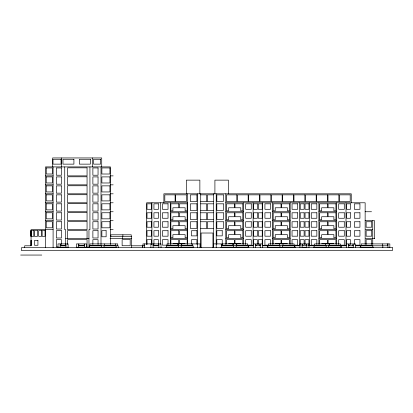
<?xml version="1.0" encoding="UTF-8"?>
<svg xmlns="http://www.w3.org/2000/svg" width="413" height="413" viewBox="0 0 413 413"><rect width="100%" height="100%" fill="white"/><g stroke="black" fill="none" stroke-linecap="round" stroke-linejoin="round"><path stroke-width="0.62" d="M45.497 175.876L53.096 175.876M110.116 175.876L113.157 175.876M45.497 184.843L53.096 184.843M110.116 184.843L113.157 184.843M45.497 193.811L53.096 193.811M110.116 193.811L113.157 193.811M200.713 194.853L206.706 194.853L206.706 201.647L200.713 201.647M213.325 194.853L207.331 194.853L207.331 201.647L213.325 201.647M45.497 202.778L53.096 202.778M110.116 202.778L113.157 202.778M187.641 202.778L146.61 202.778L146.61 244.548M225.787 202.778L365.144 202.778L365.144 244.408M200.713 203.821L206.706 203.821L206.706 210.615L200.713 210.615M213.325 203.821L207.331 203.821L207.331 210.615L213.325 210.615M45.497 211.745L53.096 211.745M110.116 211.745L113.157 211.745M170.316 211.745L187.641 211.745M225.787 211.745L243.567 211.745M272.544 211.745L290.174 211.745M318.893 211.745L336.678 211.745M365.144 211.745L371.53 211.745M200.713 212.783L206.706 212.783L206.706 219.582L200.713 219.582M213.325 212.783L207.331 212.783L207.331 219.582L213.325 219.582M45.497 220.707L53.096 220.707M110.116 220.707L113.157 220.707M170.316 220.707L187.641 220.707M225.787 220.707L243.567 220.707M272.544 220.707L290.174 220.707M318.893 220.707L336.678 220.707M365.138 220.707L374.57 220.707L374.57 238.642M200.713 221.75L206.706 221.75L206.706 228.549L200.713 228.549M213.325 221.75L207.331 221.75L207.331 228.549L213.325 228.549M53.096 229.674L31.063 229.674L31.063 245.689M110.116 229.674L113.157 229.674M170.316 229.674L187.641 229.674M225.787 229.674L243.567 229.674M272.544 229.674L290.174 229.674M318.893 229.674L336.678 229.674M365.603 229.674L372.743 229.674M110.421 236.324L131.695 236.324L131.695 247.609M65.703 238.642L88.955 238.642M110.023 238.642L131.695 238.642M170.316 238.642L187.641 238.642M225.787 238.642L243.567 238.642M272.544 238.642L290.174 238.642M318.893 238.642L336.678 238.642M365.603 238.642L374.72 238.642M172.902 243.634L178.721 243.634L178.721 239.685L170.874 239.685L170.874 244.135M185.132 243.634L179.34 243.634L179.34 239.685L187.166 239.685L187.166 244.135M228.554 243.634L234.367 243.634L234.367 239.685L226.52 239.685L226.52 244.135M240.784 243.634L234.987 243.634L234.987 239.685L242.813 239.685L242.813 244.135M275.228 243.634L281.041 243.634L281.041 239.685L273.194 239.685L273.194 244.135M287.453 243.634L281.661 243.634L281.661 239.685L289.487 239.685L289.487 244.135M321.66 243.634L327.473 243.634L327.473 239.685L319.626 239.685L319.626 244.135M333.89 243.634L328.098 243.634L328.098 239.685L335.924 239.685L335.924 244.135M221.027 244.852L222.23 244.852L222.23 239.685L216.82 239.685L216.82 244.279M166.795 245.157L162.454 245.157L162.454 239.685L168.034 239.685L168.034 244.548M247.557 245.157L251.274 245.157L251.274 239.685L245.694 239.685L245.694 244.548M255.203 245.157L256.313 245.157M259.457 245.157L260.562 245.157M268.636 245.157L264.919 245.157L264.919 239.685L270.5 239.685L270.5 244.548M293.906 245.157L297.623 245.157L297.623 239.685L292.043 239.685L292.043 244.548M301.908 245.157L303.018 245.157M306.162 245.157L307.267 245.157M314.985 245.157L311.268 245.157L311.268 239.685L316.848 239.685L316.848 244.548M339.94 245.157L344.282 245.157L344.282 239.685L338.701 239.685L338.701 244.548M348.267 245.157L349.372 245.157M355.608 245.157L359.945 245.157L359.945 239.685L354.364 239.685L354.364 244.548M253.587 245.327L248.771 245.327L248.771 245.787M262.209 245.327L267.072 245.327L267.072 245.787M300.158 245.327L295.347 245.327L295.347 245.787M308.785 245.327L313.643 245.327L313.643 245.787M346.615 245.327L341.799 245.327L341.799 245.787M355.237 245.327L360.1 245.327L360.1 245.787M361.241 245.327L372.34 245.327L372.34 245.787M60.37 245.399L65.719 245.399M78.868 245.399L84.216 245.399M89.915 245.399L101.015 245.399M104.504 245.399L115.604 245.399M153.295 245.399L158.644 245.399M167.017 245.399L178.117 245.399M178.576 245.399L181.142 245.399L181.142 247.222M181.606 245.399L192.706 245.399M222.029 245.399L233.128 245.399M236.618 245.399L247.717 245.399M255.528 245.399L260.242 245.399M268.383 245.399L279.482 245.399M282.972 245.399L294.071 245.399M302.104 245.399L306.813 245.399M314.587 245.399L325.681 245.399M329.176 245.399L340.276 245.399M348.557 245.399L353.27 245.399M279.947 245.704L267.923 245.704L267.923 247.609M31.228 245.787L24.692 245.787L24.692 247.609M60.138 245.787L65.951 245.787M78.635 245.787L84.443 245.787M101.479 245.787L89.451 245.787L89.451 247.609L89.43 247.222M104.04 245.787L118.195 245.787L118.195 247.609M131.67 245.787L144.633 245.787M153.063 245.787L158.871 245.787M178.576 245.787L166.553 245.787L166.553 247.609L166.527 247.222M181.142 245.787L193.165 245.787L193.165 247.609M221.564 245.787L233.593 245.787M236.153 245.787L248.182 245.787L248.156 247.609L248.208 247.222M253.587 245.787L248.311 245.787L248.311 247.609M262.209 245.787L267.536 245.787L267.536 247.609M282.513 245.787L294.536 245.787L294.536 247.609M300.158 245.787L294.882 245.787L294.882 247.609M308.785 245.787L326.146 245.787M328.712 245.787L340.735 245.787L340.735 247.609M346.615 245.787L341.334 245.787L341.334 247.609M355.237 245.787L360.559 245.787L360.559 247.609M387.977 245.787L360.776 245.787L360.776 247.609M142.356 246.85L142.96 246.85M58.052 246.959L56.333 246.959L56.333 239.664L61.496 239.664L61.496 244.527M57.996 247.222L68.093 247.222M76.488 247.222L116.652 247.222L116.652 247.609M302.104 247.222L306.813 247.222M341.334 247.222L313.513 247.222L313.513 247.609M348.557 247.222L353.27 247.222M20.65 255.053L41.775 255.053M389.836 247.609L389.836 243.902L361.241 243.902L361.241 245.787M387.977 243.902L387.977 247.609M387.368 243.902L387.368 245.787M382.83 245.787L382.83 247.609M382.371 243.902L382.371 245.787M373.383 247.609L373.383 247.222L360.167 247.222L360.167 247.609M372.805 245.787L372.805 247.609M372.743 220.707L372.743 244.434M371.721 244.548L371.721 239.685L366.14 239.685L366.14 244.548M355.412 247.609L355.412 243.902L353.27 243.902L353.27 247.609M352.805 245.787L352.805 243.902L349.021 243.902L349.021 245.787M351.251 202.778L351.251 193.811L163.868 193.811L163.868 202.778M350.482 244.548L350.482 239.685L346.605 239.685L346.605 245.157M348.557 247.609L348.557 243.902L346.414 243.902L346.414 247.609M345.996 202.778L345.996 245.689M340.276 245.787L340.276 243.902L314.587 243.902L314.587 245.787M336.678 202.778L336.678 244.408M329.326 243.902L329.326 245.787M329.176 243.902L329.176 245.787M328.712 247.222L328.712 245.399L326.146 245.399L326.146 247.222M325.681 243.902L325.681 245.787M318.893 202.778L318.893 244.408M314.123 245.787L314.107 247.609M309.322 202.778L309.322 245.689M308.96 247.609L308.96 243.902L306.813 243.902L306.813 247.609M308.929 245.157L308.929 239.685L305.052 239.685L305.052 244.548M306.353 245.787L306.353 243.902L302.569 243.902L302.569 245.787M304.123 244.548L304.123 239.685L300.251 239.685L300.251 244.548M302.104 247.609L302.104 243.902L299.962 243.902L299.962 247.609M299.595 202.778L299.595 245.689M295.119 247.609L295.119 247.222L267.314 247.222L267.314 247.609M294.071 245.787L294.071 243.902L268.383 243.902L268.383 245.704M290.174 202.778L290.174 244.408M282.972 243.902L282.972 245.787M282.513 247.222L282.513 245.399L279.947 245.399L279.947 247.222M279.482 243.902L279.482 245.704M272.544 202.778L272.544 244.408M262.673 202.778L262.673 245.689M262.384 247.609L262.384 243.902L260.242 243.902L260.242 247.609M262.224 245.157L262.224 239.685L258.347 239.685L258.347 244.548M259.777 245.787L259.777 243.902L255.993 243.902L255.993 245.787M257.418 244.548L257.418 239.685L253.546 239.685L253.546 245.157M255.528 247.609L255.528 243.902L253.386 243.902L253.386 247.609M253.097 202.778L253.097 245.689M248.791 247.609L248.791 247.222L220.981 247.222L220.981 247.609M247.717 245.787L247.717 243.902L222.029 243.902L222.029 245.787M243.567 202.778L243.567 244.408M236.773 243.902L236.773 245.787M236.618 243.902L236.618 245.787M236.153 247.222L236.153 245.399L233.593 245.399L233.593 247.222M233.128 243.902L233.128 245.787M232.973 243.902L232.973 245.787M228.435 193.811L228.435 180.135L214.91 180.135L214.91 193.811M225.787 193.811L225.787 244.408M221.564 247.609L221.533 243.902L213.686 243.902L213.686 247.609M216.211 193.811L216.211 247.609M213.325 193.811L213.325 247.609M212.948 247.609L212.948 233.02L201.09 233.02L201.09 247.609M200.713 193.811L200.713 247.609M200.047 247.609L200.047 243.902L167.017 243.902L167.017 245.787M199.866 193.811L199.866 180.135L186.34 180.135L186.34 193.811M197.522 193.811L197.522 247.609M196.908 244.279L196.908 239.685L191.487 239.685L191.487 244.279M193.754 247.609L193.754 247.222L165.943 247.222L165.943 247.609M192.706 243.902L192.706 245.787M187.641 193.811L187.641 244.408M181.761 243.902L181.761 245.787M181.606 243.902L181.606 245.787M178.576 243.902L178.576 247.222M178.117 243.902L178.117 245.787M177.962 243.902L177.962 245.787M170.316 202.778L170.316 244.408M161.018 247.609L161.018 243.902L158.871 243.902L158.871 247.609M160.44 202.778L160.44 244.408M158.644 245.787L158.644 243.902L153.295 243.902L153.295 245.787M158.432 245.157L158.432 239.685L153.935 239.685L153.935 244.548M153.063 247.609L153.063 243.902L142.96 243.902L142.96 245.787M151.927 202.778L151.927 244.548M151.519 244.548L151.519 239.685L147.023 239.685L147.023 244.548M150.915 243.902L150.915 247.609M144.633 243.902L144.633 247.609M142.356 245.787L142.356 247.609M131.236 236.324L131.236 234.806L110.885 234.806L110.885 236.324M122.888 234.806L122.888 236.324M122.429 236.324L122.429 238.642M117.731 245.787L117.731 243.902L89.915 243.902L89.915 245.787M116.068 245.787L116.068 247.609M115.604 243.902L115.604 245.787M110.421 244.553L110.421 166.909L45.497 166.909L45.497 247.609M104.504 243.902L104.504 245.787M104.04 247.222L104.04 245.399L101.479 245.399L101.479 247.222M101.722 166.909L101.722 157.947L52.632 157.947L52.632 166.909M100.999 166.909L101.015 245.787M98.046 244.527L98.046 239.664L92.879 239.664L92.879 244.527M92.44 157.947L92.44 166.909M89.931 166.909L89.931 229.674L88.955 229.674L88.955 247.609M88.847 247.222L88.847 247.609M87.055 238.642L87.055 230.588L67.603 230.588L67.603 238.642M87.055 247.609L87.055 239.555L67.603 239.555L67.603 244.511M86.591 247.609L86.591 243.902L84.443 243.902L84.443 247.609M84.216 245.787L84.216 243.902L78.868 243.902L78.868 245.787M78.635 247.609L78.635 243.902L76.488 243.902L76.488 247.609M68.093 247.609L68.093 243.902L65.951 243.902L65.951 247.609M65.719 245.787L65.719 243.902L60.37 243.902L60.37 245.787M65.703 245.689L65.703 229.674L64.733 229.674L64.733 166.909M61.439 157.947L61.439 166.909M60.138 247.609L60.138 243.902L57.996 243.902L57.996 247.609M53.096 166.909L53.096 247.609M31.135 230.537L31.135 236.313M61.062 159.273L53.009 159.273L53.009 164.137L61.062 164.137L61.062 159.273M73.917 159.273L62.972 159.273L62.972 164.137L73.917 164.137L73.917 159.273M90.339 159.273L79.394 159.273L79.394 164.137L90.339 164.137L90.339 159.273M100.576 159.273L93.586 159.273L93.586 164.137L100.576 164.137L100.576 159.273M87.055 167.823L67.603 167.823L67.603 175.876L87.055 175.876L87.055 167.823M46.628 167.931L46.256 167.931L46.256 174.007L52.337 174.012L52.337 167.936L46.628 167.931M61.496 167.931L56.333 167.931L56.333 175.226L61.496 175.226L61.496 167.931M98.046 167.931L92.879 167.931L92.879 175.226L98.046 175.226L98.046 167.931M109.925 167.931L101.866 167.931L101.866 174.012L109.925 174.012L109.925 167.931M87.055 176.79L67.603 176.79L67.603 184.843L87.055 184.843L87.055 176.79M46.628 176.898L46.256 176.898L46.256 182.974L52.337 182.98L52.337 176.903L46.628 176.898M61.496 176.898L56.333 176.898L56.333 184.193L61.496 184.193L61.496 176.898M98.046 176.898L92.879 176.898L92.879 184.193L98.046 184.193L98.046 176.898M109.925 176.898L101.866 176.898L101.866 182.98L109.925 182.98L109.925 176.898M87.055 185.757L67.603 185.757L67.603 193.811L87.055 193.811L87.055 185.757M46.628 185.865L46.256 185.865L46.256 191.942L52.337 191.947L52.337 185.865L46.628 185.865M61.496 185.865L56.333 185.865L56.333 193.16L61.496 193.16L61.496 185.865M98.046 185.865L92.879 185.865L92.879 193.16L98.046 193.16L98.046 185.865M109.925 185.865L101.866 185.865L101.866 191.947L109.925 191.947L109.925 185.865M87.055 194.724L67.603 194.724L67.603 202.778L87.055 202.778L87.055 194.724M46.628 194.828L46.256 194.828L46.256 200.909L52.337 200.914L52.337 194.833L46.628 194.828M61.496 194.833L56.333 194.833L56.333 202.127L61.496 202.127L61.496 194.833M98.046 194.833L92.879 194.833L92.879 202.127L98.046 202.127L98.046 194.833M109.925 194.833L101.866 194.833L101.866 200.909L109.925 200.909L109.925 194.833M175.112 194.853L164.818 194.853L164.818 201.539L175.112 201.539L175.112 194.853M186.464 194.853L175.597 194.853L175.597 201.539L186.464 201.539L186.464 194.853M196.908 194.853L190.383 194.853L190.383 201.539L196.908 201.539L196.908 194.853M223.34 194.853L216.82 194.853L216.82 201.539L223.34 201.539L223.34 194.853M236.814 194.853L226.52 194.853L226.52 201.539L236.814 201.539L236.814 194.853M248.167 194.853L237.299 194.853L237.299 201.539L248.167 201.539L248.167 194.853M259.503 194.853L248.636 194.853L248.636 201.539L259.503 201.539L259.503 194.853M270.84 194.853L259.973 194.853L259.973 201.539L270.84 201.539L270.84 194.853M282.177 194.853L271.31 194.853L271.31 201.539L282.177 201.539L282.177 194.853M293.514 194.853L282.647 194.853L282.647 201.539L293.514 201.539L293.514 194.853M304.851 194.853L293.984 194.853L293.984 201.539L304.851 201.539L304.851 194.853M316.188 194.853L305.321 194.853L305.321 201.539L316.188 201.539L316.188 194.853M327.524 194.853L316.657 194.853L316.657 201.539L327.524 201.539L327.524 194.853M338.861 194.853L327.994 194.853L327.994 201.539L338.861 201.539L338.861 194.853M350.198 194.853L339.331 194.853L339.331 201.539L350.198 201.539L350.198 194.853M87.055 203.686L67.603 203.686L67.603 211.745L87.055 211.745L87.055 203.686M46.628 203.795L46.256 203.795L46.256 209.876L52.337 209.881L52.337 203.8L46.628 203.795M61.496 203.8L56.333 203.8L56.333 211.095L61.496 211.095L61.496 203.8M98.046 203.8L92.879 203.8L92.879 211.095L98.046 211.095L98.046 203.8M109.925 203.8L101.866 203.8L101.866 209.876L109.925 209.876L109.925 203.8M151.519 203.821L147.023 203.821L147.023 209.288L151.519 209.288L151.519 203.821M158.432 203.821L153.935 203.821L153.935 209.288L158.432 209.288L158.432 203.821M168.034 203.821L162.454 203.821L162.454 209.288L168.034 209.288L168.034 203.821M178.721 203.821L170.874 203.821L170.874 210.811L172.902 210.811L172.902 207.77L178.721 207.77L178.721 203.821M187.166 203.821L179.34 203.821L179.34 207.77L185.132 207.77L185.132 210.811L187.166 210.811L187.166 203.821M196.908 203.821L190.383 203.821L190.383 210.506L196.908 210.506L196.908 203.821M223.34 203.821L216.82 203.821L216.82 210.506L223.34 210.506L223.34 203.821M234.367 203.821L226.52 203.821L226.52 210.811L228.554 210.811L228.554 207.77L234.367 207.77L234.367 203.821M242.813 203.821L234.987 203.821L234.987 207.77L240.784 207.77L240.784 210.811L242.813 210.811L242.813 203.821M251.274 203.821L245.694 203.821L245.694 209.288L251.274 209.288L251.274 203.821M257.418 203.821L253.546 203.821L253.546 209.288L257.418 209.288L257.418 203.821M262.224 203.821L258.347 203.821L258.347 209.288L262.224 209.288L262.224 203.821M270.5 203.821L264.919 203.821L264.919 209.288L270.5 209.288L270.5 203.821M281.041 203.821L273.194 203.821L273.194 210.811L275.228 210.811L275.228 207.77L281.041 207.77L281.041 203.821M289.487 203.821L281.661 203.821L281.661 207.77L287.453 207.77L287.453 210.811L289.487 210.811L289.487 203.821M297.623 203.821L292.043 203.821L292.043 209.288L297.623 209.288L297.623 203.821M304.123 203.821L300.251 203.821L300.251 209.288L304.123 209.288L304.123 203.821M308.929 203.821L305.052 203.821L305.052 209.288L308.929 209.288L308.929 203.821M316.848 203.821L311.268 203.821L311.268 209.288L316.848 209.288L316.848 203.821M327.473 203.821L319.626 203.821L319.626 210.811L321.66 210.811L321.66 207.77L327.473 207.77L327.473 203.821M335.924 203.821L328.098 203.821L328.098 207.77L333.89 207.77L333.89 210.811L335.924 210.811L335.924 203.821M344.282 203.821L338.701 203.821L338.701 209.288L344.282 209.288L344.282 203.821M350.482 203.821L346.605 203.821L346.605 209.288L350.482 209.288L350.482 203.821M359.945 203.821L354.364 203.821L354.364 209.288L359.945 209.288L359.945 203.821M87.055 212.654L67.603 212.654L67.603 220.707L87.055 220.707L87.055 212.654M46.628 212.762L46.256 212.762L46.256 218.844L52.337 218.844L52.337 212.767L46.628 212.762M61.496 212.762L56.333 212.762L56.333 220.057L61.496 220.057L61.496 212.762M98.046 212.762L92.879 212.762L92.879 220.057L98.046 220.057L98.046 212.762M109.925 212.762L101.866 212.762L101.866 218.844L109.925 218.844L109.925 212.762M151.519 212.783L147.023 212.783L147.023 218.255L151.519 218.255L151.519 212.783M158.432 212.783L153.935 212.783L153.935 218.255L158.432 218.255L158.432 212.783M168.034 212.783L162.454 212.783L162.454 218.255L168.034 218.255L168.034 212.783M178.721 212.783L170.874 212.783L170.874 219.778L172.902 219.778L172.902 216.737L178.721 216.737L178.721 212.783M187.166 212.783L179.34 212.783L179.34 216.737L185.132 216.737L185.132 219.778L187.166 219.778L187.166 212.783M196.908 212.783L190.383 212.783L190.383 219.473L196.908 219.473L196.908 212.783M223.34 212.783L216.82 212.783L216.82 219.473L223.34 219.473L223.34 212.783M234.367 212.783L226.52 212.783L226.52 219.778L228.554 219.778L228.554 216.737L234.367 216.737L234.367 212.783M242.813 212.783L234.987 212.783L234.987 216.737L240.784 216.737L240.784 219.778L242.813 219.778L242.813 212.783M251.274 212.783L245.694 212.783L245.694 218.255L251.274 218.255L251.274 212.783M257.418 212.783L253.546 212.783L253.546 218.255L257.418 218.255L257.418 212.783M262.224 212.783L258.347 212.783L258.347 218.255L262.224 218.255L262.224 212.783M270.5 212.783L264.919 212.783L264.919 218.255L270.5 218.255L270.5 212.783M281.041 212.783L273.194 212.783L273.194 219.778L275.228 219.778L275.228 216.737L281.041 216.737L281.041 212.783M289.487 212.783L281.661 212.783L281.661 216.737L287.453 216.737L287.453 219.778L289.487 219.778L289.487 212.783M297.623 212.783L292.043 212.783L292.043 218.255L297.623 218.255L297.623 212.783M304.123 212.783L300.251 212.783L300.251 218.255L304.123 218.255L304.123 212.783M308.929 212.783L305.052 212.783L305.052 218.255L308.929 218.255L308.929 212.783M316.848 212.783L311.268 212.783L311.268 218.255L316.848 218.255L316.848 212.783M327.473 212.783L319.626 212.783L319.626 219.778L321.66 219.778L321.66 216.737L327.473 216.737L327.473 212.783M335.924 212.783L328.098 212.783L328.098 216.737L333.89 216.737L333.89 219.778L335.924 219.778L335.924 212.783M344.282 212.783L338.701 212.783L338.701 218.255L344.282 218.255L344.282 212.783M350.482 212.783L346.605 212.783L346.605 218.255L350.482 218.255L350.482 212.783M359.945 212.783L354.364 212.783L354.364 218.255L359.945 218.255L359.945 212.783M87.055 221.621L67.603 221.621L67.603 229.674L87.055 229.674L87.055 221.621M46.628 221.729L46.256 221.729L46.256 227.806L52.337 227.811L52.337 221.735L46.628 221.729M61.496 221.729L56.333 221.729L56.333 229.024L61.496 229.024L61.496 221.729M98.046 221.729L92.879 221.729L92.879 229.024L98.046 229.024L98.046 221.729M109.925 221.729L101.866 221.729L101.866 227.811L109.925 227.811L109.925 221.729M151.519 221.75L147.023 221.75L147.023 227.222L151.519 227.222L151.519 221.75M158.432 221.75L153.935 221.75L153.935 227.222L158.432 227.222L158.432 221.75M168.034 221.75L162.454 221.75L162.454 227.222L168.034 227.222L168.034 221.75M178.721 221.75L170.874 221.75L170.874 228.74L172.902 228.74L172.902 225.704L178.721 225.704L178.721 221.75M187.166 221.75L179.34 221.75L179.34 225.704L185.132 225.704L185.132 228.74L187.166 228.74L187.166 221.75M196.908 221.75L190.383 221.75L190.383 228.435L196.908 228.435L196.908 221.75M223.34 221.75L216.82 221.75L216.82 228.435L223.34 228.435L223.34 221.75M234.367 221.75L226.52 221.75L226.52 228.74L228.554 228.74L228.554 225.704L234.367 225.704L234.367 221.75M242.813 221.75L234.987 221.75L234.987 225.704L240.784 225.704L240.784 228.74L242.813 228.74L242.813 221.75M251.274 221.75L245.694 221.75L245.694 227.222L251.274 227.222L251.274 221.75M257.418 221.75L253.546 221.75L253.546 227.222L257.418 227.222L257.418 221.75M262.224 221.75L258.347 221.75L258.347 227.222L262.224 227.222L262.224 221.75M270.5 221.75L264.919 221.75L264.919 227.222L270.5 227.222L270.5 221.75M281.041 221.75L273.194 221.75L273.194 228.74L275.228 228.74L275.228 225.704L281.041 225.704L281.041 221.75M289.487 221.75L281.661 221.75L281.661 225.704L287.453 225.704L287.453 228.74L289.487 228.74L289.487 221.75M297.623 221.75L292.043 221.75L292.043 227.222L297.623 227.222L297.623 221.75M304.123 221.75L300.251 221.75L300.251 227.222L304.123 227.222L304.123 221.75M308.929 221.75L305.052 221.75L305.052 227.222L308.929 227.222L308.929 221.75M316.848 221.75L311.268 221.75L311.268 227.222L316.848 227.222L316.848 221.75M327.473 221.75L319.626 221.75L319.626 228.74L321.66 228.74L321.66 225.704L327.473 225.704L327.473 221.75M335.924 221.75L328.098 221.75L328.098 225.704L333.89 225.704L333.89 228.74L335.924 228.74L335.924 221.75M344.282 221.75L338.701 221.75L338.701 227.222L344.282 227.222L344.282 221.75M350.482 221.75L346.605 221.75L346.605 227.222L350.482 227.222L350.482 221.75M359.945 221.75L354.364 221.75L354.364 227.222L359.945 227.222L359.945 221.75M371.721 221.75L366.14 221.75L366.14 227.222L371.721 227.222L371.721 221.75M31.373 230.537L30.743 230.537L30.743 236.313L31.373 236.313L31.373 230.537M33.789 230.537L31.687 230.537L31.687 236.313L33.789 236.313L33.789 230.537M37.537 230.537L34.382 230.537L34.382 236.313L37.537 236.313L37.537 230.537M41.548 230.537L38.657 230.537L38.657 236.313L41.548 236.313L41.548 230.537M45.043 230.537L42.152 230.537L42.152 236.313L45.043 236.313L45.043 230.537M61.496 230.697L56.333 230.697L56.333 237.991L61.496 237.991L61.496 230.697M98.046 230.697L92.879 230.697L92.879 237.991L98.046 237.991L98.046 230.697M106.126 230.697L101.866 230.697L101.866 236.778L106.126 236.778L106.126 230.697M151.519 230.717L147.023 230.717L147.023 236.19L151.519 236.19L151.519 230.717M158.432 230.717L153.935 230.717L153.935 236.19L158.432 236.19L158.432 230.717M168.034 230.717L162.454 230.717L162.454 236.19L168.034 236.19L168.034 230.717M178.721 230.717L170.874 230.717L170.874 237.707L172.902 237.707L172.902 234.667L178.721 234.667L178.721 230.717M187.166 230.717L179.34 230.717L179.34 234.667L185.132 234.667L185.132 237.707L187.166 237.707L187.166 230.717M196.908 230.717L191.487 230.717L191.487 235.885L196.908 235.885L196.908 230.717M222.23 230.717L216.82 230.717L216.82 235.885L222.23 235.885L222.23 230.717M234.367 230.717L226.52 230.717L226.52 237.707L228.554 237.707L228.554 234.667L234.367 234.667L234.367 230.717M242.813 230.717L234.987 230.717L234.987 234.667L240.784 234.667L240.784 237.707L242.813 237.707L242.813 230.717M251.274 230.717L245.694 230.717L245.694 236.19L251.274 236.19L251.274 230.717M257.418 230.717L253.546 230.717L253.546 236.19L257.418 236.19L257.418 230.717M262.224 230.717L258.347 230.717L258.347 236.19L262.224 236.19L262.224 230.717M270.5 230.717L264.919 230.717L264.919 236.19L270.5 236.19L270.5 230.717M281.041 230.717L273.194 230.717L273.194 237.707L275.228 237.707L275.228 234.667L281.041 234.667L281.041 230.717M289.487 230.717L281.661 230.717L281.661 234.667L287.453 234.667L287.453 237.707L289.487 237.707L289.487 230.717M297.623 230.717L292.043 230.717L292.043 236.19L297.623 236.19L297.623 230.717M304.123 230.717L300.251 230.717L300.251 236.19L304.123 236.19L304.123 230.717M308.929 230.717L305.052 230.717L305.052 236.19L308.929 236.19L308.929 230.717M316.848 230.717L311.268 230.717L311.268 236.19L316.848 236.19L316.848 230.717M327.473 230.717L319.626 230.717L319.626 237.707L321.66 237.707L321.66 234.667L327.473 234.667L327.473 230.717M335.924 230.717L328.098 230.717L328.098 234.667L333.89 234.667L333.89 237.707L335.924 237.707L335.924 230.717M344.282 230.717L338.701 230.717L338.701 236.19L344.282 236.19L344.282 230.717M350.482 230.717L346.605 230.717L346.605 236.19L350.482 236.19L350.482 230.717M359.945 230.717L354.364 230.717L354.364 236.19L359.945 236.19L359.945 230.717M371.721 230.717L366.14 230.717L366.14 236.19L371.721 236.19L371.721 230.717M130.183 239.664L122.129 239.664L122.129 245.74L130.183 245.74L130.183 239.664M31.274 240.412L30.825 240.412L30.825 245.276L31.274 245.276L31.274 240.412M37.924 240.412L34.496 240.412L34.496 245.276L37.924 245.276L37.924 240.412M392.35 247.609L21.538 247.609L21.538 250.65L392.35 250.65L392.35 247.609"/></g></svg>
